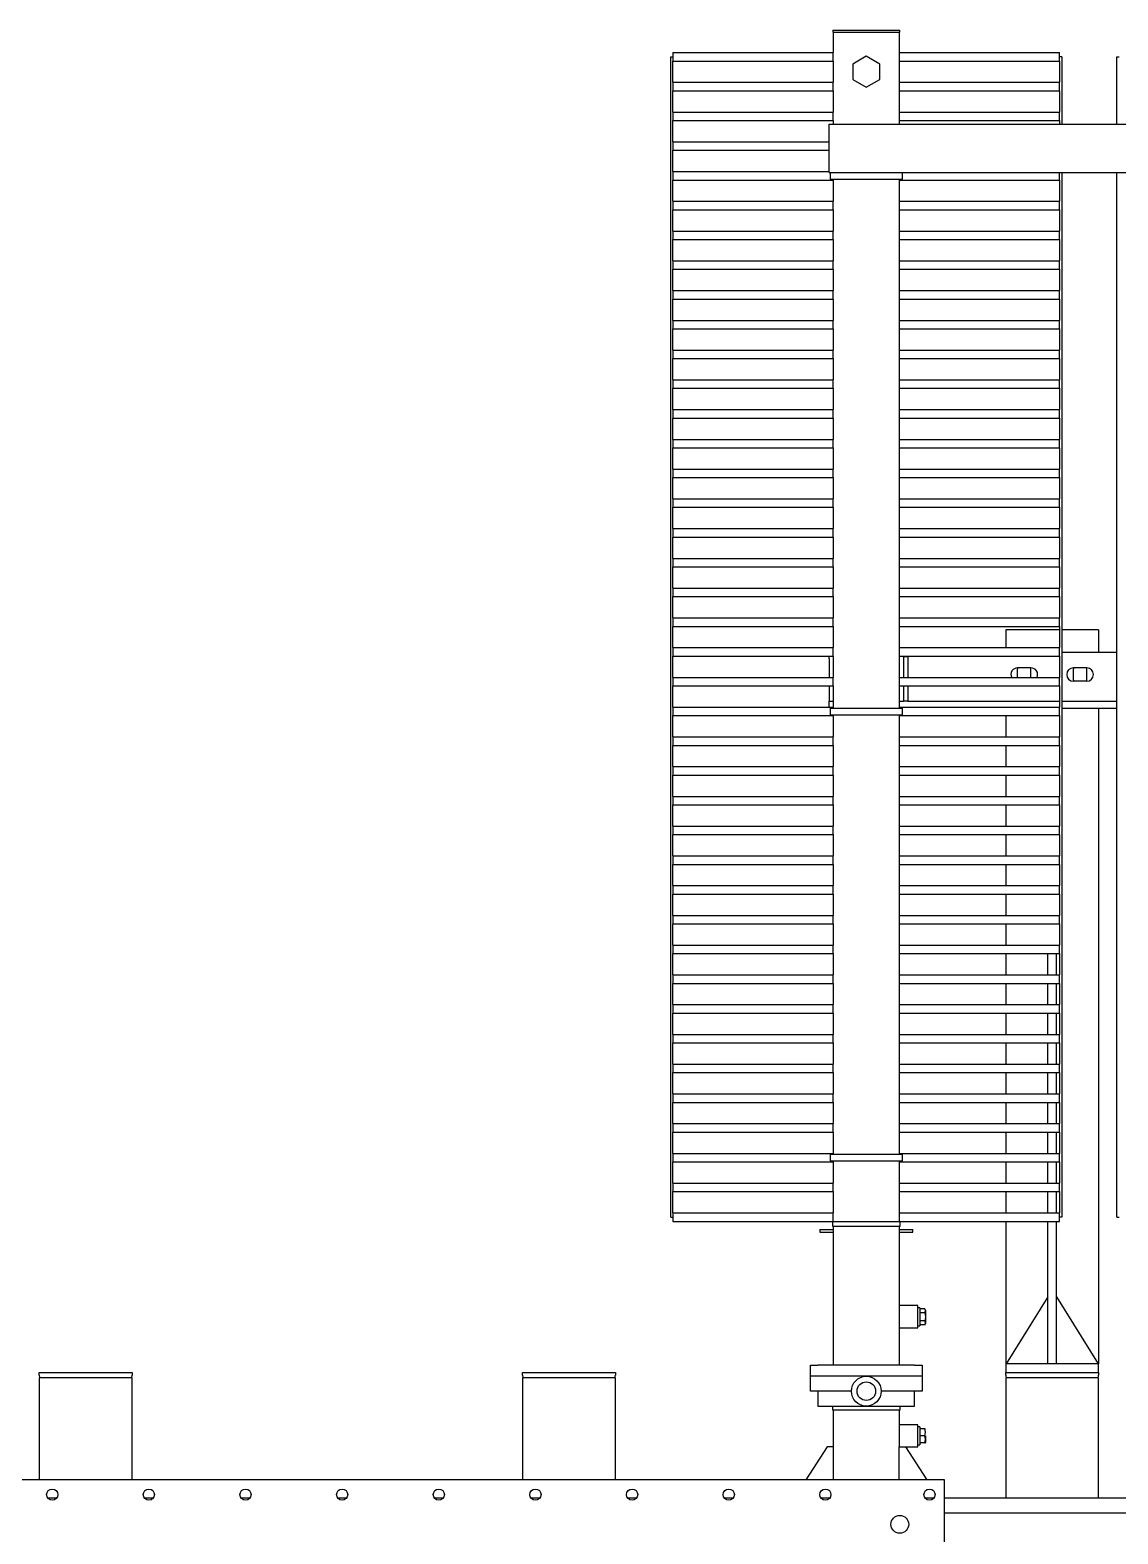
# Model space of a CAD drawing. Header units: millimetres. Extents: x 89978 to 501025, y -351975 to 835730.
# Drawn here: x 140078 to 141542, y -211014 to -208992 of the extents above; entities that cross this region are included whole.
import ezdxf

# ---------------------------------------------------------------- set-up
doc = ezdxf.new("R2010")
doc.units = ezdxf.units.MM
doc.header["$LTSCALE"] = 150
doc.layers.add('------00 Switch Gear_154kV', color=4, linetype='Continuous')

# ---------------------------------------------------------------- blocks, each defined once
blk = doc.blocks.new('X-1F-PLAN$0$top tr')
at = {"layer": '------00 Switch Gear_154kV', "linetype": 'Continuous'}
for p, q in [((320571, 113972.9), (320571, 113282.9)), ((319236, 113327.9), (320571, 113327.9)), ((319316, 113307.9), (320571, 113307.9)), ((320363.5, 113307.9), (320363.5, 113145.9)), ((320488.5, 113145.9), (320488.5, 113307.9)), ((320585.5, 113307.9), (320596.6, 113307.9)), ((320725.5, 113307.9), (320736.6, 113307.9)), ((320855.5, 113307.9), (320866.6, 113307.9)), ((320985.5, 113307.9), (320996.6, 113307.9)), ((321115.5, 113307.9), (321126.6, 113307.9)), ((321245.5, 113307.9), (321256.6, 113307.9)), ((321375.5, 113307.9), (321386.6, 113307.9)), ((321505.5, 113307.9), (321516.6, 113307.9)), ((321635.5, 113307.9), (321646.6, 113307.9)), ((321765.5, 113307.9), (321776.6, 113307.9)), ((320571, 113282.9), (322061, 113282.9)), ((320623.5, 113238.9), (320594.6, 113282.9)), ((320631.8, 113282.9), (320631.8, 113238.9)), ((320720.3, 113282.9), (320720.3, 113238.9)), ((320728.5, 113238.9), (320757.5, 113282.9)), ((321013.5, 113282.9), (321013.5, 113145.9)), ((321138.5, 113145.9), (321138.5, 113282.9)), ((321663.5, 113282.9), (321663.5, 113145.9)), ((321788.5, 113145.9), (321788.5, 113282.9)), ((320596.5, 113233.4), (320596.2, 113232.9)), ((320596.2, 113223.9), (320596.2, 113232.9)), ((320597.4, 113233.4), (320596.5, 113233.4)), ((320597.4, 113233.4), (320604.2, 113233.4)), ((320597.4, 113223.9), (320604.2, 113223.9)), ((320604.2, 113211.9), (320604.2, 113235.9)), ((320606.5, 113235.9), (320604.2, 113235.9)), ((320606.5, 113238.9), (320606.5, 113208.9)), ((320623.5, 113238.9), (320606.5, 113238.9)), ((320631.8, 113238.9), (320623.5, 113238.9)), ((320631.5, 113238.9), (320631.5, 113188.9)), ((320720.3, 113238.9), (320728.5, 113238.9)), ((320720.5, 113188.9), (320720.5, 113238.9)), ((320597.4, 113214.4), (320596.5, 113214.4)), ((320597.4, 113214.4), (320604.2, 113214.4)), ((320604.2, 113211.9), (320606.5, 113211.9)), ((320606.5, 113208.9), (320631.5, 113208.9)), ((320741, 113183.9), (320611, 113183.9)), ((320611, 113183.9), (320611, 113163.9)), ((320721.5, 113188.9), (320630.5, 113188.9)), ((320630.5, 113188.9), (320630.5, 113183.9)), ((320721.5, 113183.9), (320721.5, 113188.9)), ((320741, 113163.9), (320741, 113183.9)), ((320601, 113143.9), (320601, 113163.9)), ((320601, 113163.9), (320619, 113163.9)), ((320619, 113163.9), (320656, 113163.9)), ((320696, 113163.9), (320733, 113163.9)), ((320733, 113163.9), (320751, 113163.9)), ((320751, 113163.9), (320751, 113143.9)), ((320363.5, 113145.9), (320488.5, 113145.9)), ((320363.5, 113138.9), (320363.5, 113142.2)), ((320488.5, 113142.2), (320488.5, 113138.9)), ((320601, 113128.9), (320601, 113143.9)), ((320601, 113143.9), (320611, 113143.9)), ((320611, 113143.9), (320741, 113143.9)), ((320741, 113143.9), (320751, 113143.9)), ((320751, 113143.9), (320751, 113128.9)), ((321013.5, 113145.9), (321138.5, 113145.9)), ((321013.5, 113138.9), (321013.5, 113142.2)), ((321138.5, 113142.2), (321138.5, 113138.9)), ((321663.5, 113145.9), (321788.5, 113145.9)), ((321663.5, 113138.9), (321663.5, 113142.2)), ((321788.5, 113142.2), (321788.5, 113138.9)), ((320488.5, 113138.9), (320363.5, 113138.9)), ((320363.5, 113138.9), (320363.5, 113126.9)), ((320363.5, 112245.4), (320363.5, 113126.9)), ((320363.5, 113126.9), (320488.5, 113126.9)), ((320420, 113036.9), (320364, 113126.9)), ((320420, 113126.9), (320420, 112935.6)), ((320432, 113126.9), (320432, 112935.6)), ((320432, 113036.9), (320488, 113126.9)), ((320488.5, 113126.9), (320488.5, 113138.9)), ((320488.5, 112935.6), (320488.5, 113126.9)), ((320611, 113128.9), (320601, 113128.9)), ((320611, 113128.9), (320741, 113128.9)), ((320631.5, 113128.9), (320631.5, 113019.9)), ((320720.6, 113019.9), (320720.6, 113128.9)), ((320751, 113128.9), (320741, 113128.9)), ((321138.5, 113138.9), (321013.5, 113138.9)), ((321788.5, 113138.9), (321663.5, 113138.9)), ((320597.3, 113074.9), (320596.2, 113072.9)), ((320596.2, 113054.9), (320596.2, 113072.9)), ((320597.3, 113074.9), (320604.2, 113074.9)), ((320597.3, 113069.4), (320604.2, 113069.4)), ((320604.2, 113051.9), (320604.2, 113075.9)), ((320606.5, 113075.9), (320604.2, 113075.9)), ((320606.5, 113078.9), (320606.5, 113048.9)), ((320631.5, 113078.9), (320606.5, 113078.9)), ((320596.2, 113054.9), (320597.3, 113053)), ((320597.3, 113058.5), (320604.2, 113058.5)), ((320597.3, 113053), (320604.2, 113053)), ((320604.2, 113051.9), (320606.5, 113051.9)), ((320606.5, 113048.9), (320631.5, 113048.9)), ((320631.5, 113019.9), (320631.5, 112941.9)), ((320720.6, 112941.9), (320720.6, 113019.9)), ((320631.5, 112949.9), (320613.5, 112949.9)), ((320613.5, 112949.9), (320613.5, 112946.7)), ((320631.5, 112946.7), (320613.5, 112946.7)), ((320721.5, 112941.9), (320630.5, 112941.9)), ((320630.5, 112941.9), (320630.5, 112935.9)), ((320738.5, 112949.9), (320720.6, 112949.9)), ((320738.5, 112946.7), (320720.6, 112946.7)), ((320721.5, 112935.9), (320721.5, 112941.9)), ((320738.5, 112946.7), (320738.5, 112949.9)), ((320339, 112929.9), (320336.1, 112929.9)), ((320339, 112929.9), (320339, 111525.4)), ((320413, 112929.9), (320416, 112929.9)), ((320413, 111525.4), (320413, 112929.9)), ((320462.7, 112935.6), (320416, 112935.6)), ((320416, 112935.6), (320416, 112924.2)), ((320462.7, 112924.2), (320416, 112924.2)), ((320416, 112895.6), (320416, 112924.2)), ((320420, 112924.2), (320420, 112895.6)), ((320432, 112924.2), (320432, 112895.6)), ((320631.5, 112935.6), (320462.7, 112935.6)), ((320631.5, 112924.2), (320462.7, 112924.2)), ((320488.5, 112895.6), (320488.5, 112924.2)), ((320721.5, 112935.9), (320630.5, 112935.9)), ((320631.5, 112935.9), (320631.5, 112935.6)), ((320631.5, 112935.6), (320631.5, 112924.2)), ((320631.5, 112924.2), (320631.5, 112895.6)), ((320720.6, 112935.6), (320720.6, 112935.9)), ((320720.6, 112935.6), (320720.6, 112924.2)), ((320889.4, 112935.6), (320720.6, 112935.6)), ((320889.4, 112924.2), (320720.6, 112924.2)), ((320720.6, 112895.6), (320720.6, 112924.2)), ((320936.1, 112935.6), (320889.4, 112935.6)), ((320936.1, 112924.2), (320889.4, 112924.2)), ((320936, 112924.2), (320936, 112895.6)), ((320936.1, 112924.2), (320936.1, 112935.6)), ((320939, 112929.9), (320936.1, 112929.9)), ((320939, 112929.9), (320939, 111369.9)), ((320462.7, 112895.6), (320416, 112895.6)), ((320416, 112895.6), (320416, 112884.2)), ((320462.7, 112884.2), (320416, 112884.2)), ((320416, 112855.6), (320416, 112884.2)), ((320420, 112884.2), (320420, 112855.6)), ((320432, 112884.2), (320432, 112855.6)), ((320631.5, 112895.6), (320462.7, 112895.6)), ((320631.5, 112884.2), (320462.7, 112884.2)), ((320488.5, 112855.6), (320488.5, 112884.2)), ((320631.5, 112895.6), (320631.5, 112884.2)), ((320631.5, 112884.2), (320631.5, 112855.6)), ((320720.6, 112895.6), (320720.6, 112884.2)), ((320889.4, 112895.6), (320720.6, 112895.6)), ((320889.4, 112884.2), (320720.6, 112884.2)), ((320720.6, 112855.6), (320720.6, 112884.2)), ((320936.1, 112895.6), (320889.4, 112895.6)), ((320936.1, 112884.2), (320889.4, 112884.2)), ((320936, 112884.2), (320936, 112855.6)), ((320936.1, 112884.2), (320936.1, 112895.6)), ((320462.7, 112855.6), (320416, 112855.6)), ((320416, 112855.6), (320416, 112844.2)), ((320462.7, 112844.2), (320416, 112844.2)), ((320416, 112815.6), (320416, 112844.2)), ((320420, 112844.2), (320420, 112815.6)), ((320432, 112844.2), (320432, 112815.6)), ((320631.5, 112855.6), (320462.7, 112855.6)), ((320631.5, 112844.2), (320462.7, 112844.2)), ((320488.5, 112815.6), (320488.5, 112844.2)), ((320627.5, 112854.4), (320627.9, 112854.4)), ((320627.5, 112854.4), (320627.5, 112845.4)), ((320627.5, 112845.4), (320627.9, 112845.4)), ((320651.5, 112854.4), (320627.9, 112854.4)), ((320651.5, 112845.4), (320627.9, 112845.4)), ((320631.5, 112855.6), (320631.5, 112854.4)), ((320631.5, 112845.4), (320631.5, 112844.2)), ((320631.5, 112844.2), (320631.5, 112815.6)), ((320700.6, 112854.4), (320651.5, 112854.4)), ((320700.6, 112845.4), (320651.5, 112845.4)), ((320724.2, 112854.4), (320700.6, 112854.4)), ((320724.2, 112845.4), (320700.6, 112845.4)), ((320720.6, 112855.6), (320720.6, 112854.4)), ((320889.4, 112855.6), (320720.6, 112855.6)), ((320720.6, 112845.4), (320720.6, 112844.2)), ((320889.4, 112844.2), (320720.6, 112844.2)), ((320720.6, 112815.6), (320720.6, 112844.2)), ((320724.2, 112854.4), (320724.5, 112854.4)), ((320724.2, 112845.4), (320724.5, 112845.4)), ((320724.5, 112845.4), (320724.5, 112854.4)), ((320936.1, 112855.6), (320889.4, 112855.6)), ((320936.1, 112844.2), (320889.4, 112844.2)), ((320936, 112844.2), (320936, 112815.6)), ((320936.1, 112844.2), (320936.1, 112855.6)), ((320462.7, 112815.6), (320416, 112815.6)), ((320416, 112815.6), (320416, 112804.2)), ((320462.7, 112804.2), (320416, 112804.2)), ((320416, 112775.6), (320416, 112804.2)), ((320420, 112804.2), (320420, 112775.6)), ((320432, 112804.2), (320432, 112775.6)), ((320631.5, 112815.6), (320462.7, 112815.6)), ((320631.5, 112804.2), (320462.7, 112804.2)), ((320488.5, 112775.6), (320488.5, 112804.2)), ((320631.5, 112815.6), (320631.5, 112804.2)), ((320631.5, 112804.2), (320631.5, 112775.6)), ((320720.6, 112815.6), (320720.6, 112804.2)), ((320889.4, 112815.6), (320720.6, 112815.6)), ((320889.4, 112804.2), (320720.6, 112804.2)), ((320720.6, 112775.6), (320720.6, 112804.2)), ((320936.1, 112815.6), (320889.4, 112815.6)), ((320936.1, 112804.2), (320889.4, 112804.2)), ((320936, 112804.2), (320936, 112775.6)), ((320936.1, 112804.2), (320936.1, 112815.6)), ((320462.7, 112775.6), (320416, 112775.6)), ((320416, 112775.6), (320416, 112764.2)), ((320462.7, 112764.2), (320416, 112764.2)), ((320416, 112735.6), (320416, 112764.2)), ((320420, 112764.2), (320420, 112735.6)), ((320432, 112764.2), (320432, 112735.6)), ((320631.5, 112775.6), (320462.7, 112775.6)), ((320631.5, 112764.2), (320462.7, 112764.2)), ((320488.5, 112735.6), (320488.5, 112764.2)), ((320631.5, 112775.6), (320631.5, 112764.2)), ((320631.5, 112764.2), (320631.5, 112735.6)), ((320720.6, 112775.6), (320720.6, 112764.2)), ((320889.4, 112775.6), (320720.6, 112775.6)), ((320889.4, 112764.2), (320720.6, 112764.2)), ((320720.6, 112735.6), (320720.6, 112764.2)), ((320936.1, 112775.6), (320889.4, 112775.6)), ((320936.1, 112764.2), (320889.4, 112764.2)), ((320936, 112764.2), (320936, 112735.6)), ((320936.1, 112764.2), (320936.1, 112775.6)), ((320462.7, 112735.6), (320416, 112735.6)), ((320416, 112735.6), (320416, 112724.2)), ((320462.7, 112724.2), (320416, 112724.2)), ((320416, 112695.6), (320416, 112724.2)), ((320420, 112724.2), (320420, 112695.6)), ((320432, 112724.2), (320432, 112695.6)), ((320631.5, 112735.6), (320462.7, 112735.6)), ((320631.5, 112724.2), (320462.7, 112724.2)), ((320488.5, 112695.6), (320488.5, 112724.2)), ((320631.5, 112735.6), (320631.5, 112724.2)), ((320631.5, 112724.2), (320631.5, 112695.6)), ((320720.6, 112735.6), (320720.6, 112724.2)), ((320889.4, 112735.6), (320720.6, 112735.6)), ((320889.4, 112724.2), (320720.6, 112724.2)), ((320720.6, 112695.6), (320720.6, 112724.2)), ((320936.1, 112735.6), (320889.4, 112735.6)), ((320936.1, 112724.2), (320889.4, 112724.2)), ((320936, 112724.2), (320936, 112695.6)), ((320936.1, 112724.2), (320936.1, 112735.6)), ((320462.7, 112695.6), (320416, 112695.6)), ((320416, 112695.6), (320416, 112684.2)), ((320462.7, 112684.2), (320416, 112684.2)), ((320416, 112655.6), (320416, 112684.2)), ((320420, 112684.2), (320420, 112655.6)), ((320432, 112684.2), (320432, 112655.6)), ((320631.5, 112695.6), (320462.7, 112695.6)), ((320631.5, 112684.2), (320462.7, 112684.2)), ((320488.5, 112655.6), (320488.5, 112684.2)), ((320631.5, 112695.6), (320631.5, 112684.2)), ((320631.5, 112684.2), (320631.5, 112655.6)), ((320720.6, 112695.6), (320720.6, 112684.2)), ((320889.4, 112695.6), (320720.6, 112695.6)), ((320889.4, 112684.2), (320720.6, 112684.2)), ((320720.6, 112655.6), (320720.6, 112684.2)), ((320936.1, 112695.6), (320889.4, 112695.6)), ((320936.1, 112684.2), (320889.4, 112684.2)), ((320936, 112684.2), (320936, 112655.6)), ((320936.1, 112684.2), (320936.1, 112695.6)), ((320462.7, 112655.6), (320416, 112655.6)), ((320416, 112655.6), (320416, 112644.2)), ((320462.7, 112644.2), (320416, 112644.2)), ((320416, 112615.6), (320416, 112644.2)), ((320420, 112644.2), (320420, 112615.6)), ((320432, 112644.2), (320432, 112615.6)), ((320631.5, 112655.6), (320462.7, 112655.6)), ((320631.5, 112644.2), (320462.7, 112644.2)), ((320488.5, 112615.6), (320488.5, 112644.2)), ((320631.5, 112655.6), (320631.5, 112644.2)), ((320631.5, 112644.2), (320631.5, 112615.6)), ((320720.6, 112655.6), (320720.6, 112644.2)), ((320889.4, 112655.6), (320720.6, 112655.6)), ((320889.4, 112644.2), (320720.6, 112644.2)), ((320720.6, 112615.6), (320720.6, 112644.2)), ((320936.1, 112655.6), (320889.4, 112655.6)), ((320936.1, 112644.2), (320889.4, 112644.2)), ((320936, 112644.2), (320936, 112615.6)), ((320936.1, 112644.2), (320936.1, 112655.6)), ((320462.7, 112615.6), (320416, 112615.6)), ((320416, 112615.6), (320416, 112604.2)), ((320462.7, 112604.2), (320416, 112604.2)), ((320416, 112575.6), (320416, 112604.2)), ((320420, 112604.2), (320420, 112575.6)), ((320432, 112604.2), (320432, 112575.6)), ((320631.5, 112615.6), (320462.7, 112615.6)), ((320631.5, 112604.2), (320462.7, 112604.2)), ((320488.5, 112575.6), (320488.5, 112604.2)), ((320631.5, 112615.6), (320631.5, 112604.2)), ((320631.5, 112604.2), (320631.5, 112575.6)), ((320720.6, 112615.6), (320720.6, 112604.2)), ((320889.4, 112615.6), (320720.6, 112615.6)), ((320889.4, 112604.2), (320720.6, 112604.2)), ((320720.6, 112575.6), (320720.6, 112604.2)), ((320936.1, 112615.6), (320889.4, 112615.6)), ((320936.1, 112604.2), (320889.4, 112604.2)), ((320936, 112604.2), (320936, 112575.6)), ((320936.1, 112604.2), (320936.1, 112615.6)), ((320462.7, 112575.6), (320416, 112575.6)), ((320416, 112575.6), (320416, 112564.2)), ((320631.5, 112575.6), (320462.7, 112575.6)), ((320631.5, 112575.6), (320631.5, 112564.2)), ((320720.6, 112575.6), (320720.6, 112564.2)), ((320889.4, 112575.6), (320720.6, 112575.6)), ((320936.1, 112575.6), (320889.4, 112575.6)), ((320936.1, 112564.2), (320936.1, 112575.6)), ((320462.7, 112564.2), (320416, 112564.2)), ((320416, 112535.6), (320416, 112564.2)), ((320631.5, 112564.2), (320462.7, 112564.2)), ((320488.5, 112535.6), (320488.5, 112564.2)), ((320631.5, 112564.2), (320631.5, 112535.6)), ((320889.4, 112564.2), (320720.6, 112564.2)), ((320720.6, 112535.6), (320720.6, 112564.2)), ((320936.1, 112564.2), (320889.4, 112564.2)), ((320936, 112564.2), (320936, 112535.6)), ((320462.7, 112535.6), (320416, 112535.6)), ((320416, 112535.6), (320416, 112524.2)), ((320631.5, 112535.6), (320462.7, 112535.6)), ((320631.5, 112535.6), (320631.5, 112524.2)), ((320720.6, 112535.6), (320720.6, 112524.2)), ((320889.4, 112535.6), (320720.6, 112535.6)), ((320936.1, 112535.6), (320889.4, 112535.6)), ((320936.1, 112524.2), (320936.1, 112535.6)), ((320462.7, 112524.2), (320416, 112524.2)), ((320416, 112495.6), (320416, 112524.2)), ((320631.5, 112524.2), (320462.7, 112524.2)), ((320488.5, 112495.6), (320488.5, 112524.2)), ((320631.5, 112524.2), (320631.5, 112495.6)), ((320889.4, 112524.2), (320720.6, 112524.2)), ((320720.6, 112495.6), (320720.6, 112524.2)), ((320936.1, 112524.2), (320889.4, 112524.2)), ((320936, 112524.2), (320936, 112495.6)), ((320462.7, 112495.6), (320416, 112495.6)), ((320416, 112495.6), (320416, 112484.2)), ((320631.5, 112495.6), (320462.7, 112495.6)), ((320631.5, 112495.6), (320631.5, 112484.2)), ((320720.6, 112495.6), (320720.6, 112484.2)), ((320889.4, 112495.6), (320720.6, 112495.6)), ((320936.1, 112495.6), (320889.4, 112495.6)), ((320936.1, 112484.2), (320936.1, 112495.6)), ((320462.7, 112484.2), (320416, 112484.2)), ((320416, 112455.6), (320416, 112484.2)), ((320631.5, 112484.2), (320462.7, 112484.2)), ((320488.5, 112455.6), (320488.5, 112484.2)), ((320631.5, 112484.2), (320631.5, 112455.6)), ((320889.4, 112484.2), (320720.6, 112484.2)), ((320720.6, 112455.6), (320720.6, 112484.2)), ((320936.1, 112484.2), (320889.4, 112484.2)), ((320936, 112484.2), (320936, 112455.6)), ((320462.7, 112455.6), (320416, 112455.6)), ((320416, 112455.6), (320416, 112444.2)), ((320631.5, 112455.6), (320462.7, 112455.6)), ((320631.5, 112455.6), (320631.5, 112444.2)), ((320720.6, 112455.6), (320720.6, 112444.2)), ((320889.4, 112455.6), (320720.6, 112455.6)), ((320936.1, 112455.6), (320889.4, 112455.6)), ((320936.1, 112444.2), (320936.1, 112455.6)), ((320462.7, 112444.2), (320416, 112444.2)), ((320416, 112415.6), (320416, 112444.2)), ((320631.5, 112444.2), (320462.7, 112444.2)), ((320488.5, 112415.6), (320488.5, 112444.2)), ((320631.5, 112444.2), (320631.5, 112415.6)), ((320889.4, 112444.2), (320720.6, 112444.2)), ((320720.6, 112415.6), (320720.6, 112444.2)), ((320936.1, 112444.2), (320889.4, 112444.2)), ((320936, 112444.2), (320936, 112415.6)), ((320462.7, 112415.6), (320416, 112415.6)), ((320416, 112415.6), (320416, 112404.2)), ((320631.5, 112415.6), (320462.7, 112415.6)), ((320631.5, 112415.6), (320631.5, 112404.2)), ((320720.6, 112415.6), (320720.6, 112404.2)), ((320889.4, 112415.6), (320720.6, 112415.6)), ((320936.1, 112415.6), (320889.4, 112415.6)), ((320936.1, 112404.2), (320936.1, 112415.6)), ((320462.7, 112404.2), (320416, 112404.2)), ((320416, 112375.6), (320416, 112404.2)), ((320631.5, 112404.2), (320462.7, 112404.2)), ((320488.5, 112375.6), (320488.5, 112404.2)), ((320631.5, 112404.2), (320631.5, 112375.6)), ((320889.4, 112404.2), (320720.6, 112404.2)), ((320720.6, 112375.6), (320720.6, 112404.2)), ((320936.1, 112404.2), (320889.4, 112404.2)), ((320936, 112404.2), (320936, 112375.6)), ((320462.7, 112375.6), (320416, 112375.6)), ((320416, 112375.6), (320416, 112364.2)), ((320631.5, 112375.6), (320462.7, 112375.6)), ((320631.5, 112375.6), (320631.5, 112364.2)), ((320720.6, 112375.6), (320720.6, 112364.2)), ((320889.4, 112375.6), (320720.6, 112375.6)), ((320936.1, 112375.6), (320889.4, 112375.6)), ((320936.1, 112364.2), (320936.1, 112375.6)), ((320462.7, 112364.2), (320416, 112364.2)), ((320416, 112335.6), (320416, 112364.2)), ((320631.5, 112364.2), (320462.7, 112364.2)), ((320488.5, 112335.6), (320488.5, 112364.2)), ((320631.5, 112364.2), (320631.5, 112335.6)), ((320889.4, 112364.2), (320720.6, 112364.2)), ((320720.6, 112335.6), (320720.6, 112364.2)), ((320936.1, 112364.2), (320889.4, 112364.2)), ((320936, 112364.2), (320936, 112335.6)), ((320462.7, 112335.6), (320416, 112335.6)), ((320416, 112335.6), (320416, 112324.2)), ((320631.5, 112335.6), (320462.7, 112335.6)), ((320631.5, 112335.6), (320631.5, 112324.2)), ((320720.6, 112335.6), (320720.6, 112324.2)), ((320889.4, 112335.6), (320720.6, 112335.6)), ((320936.1, 112335.6), (320889.4, 112335.6)), ((320936.1, 112324.2), (320936.1, 112335.6)), ((320462.7, 112324.2), (320416, 112324.2)), ((320416, 112295.6), (320416, 112324.2)), ((320631.5, 112324.2), (320462.7, 112324.2)), ((320488.5, 112295.6), (320488.5, 112324.2)), ((320631.5, 112324.2), (320631.5, 112295.6)), ((320889.4, 112324.2), (320720.6, 112324.2)), ((320720.6, 112295.6), (320720.6, 112324.2)), ((320936.1, 112324.2), (320889.4, 112324.2)), ((320936, 112324.2), (320936, 112295.6)), ((320462.7, 112295.6), (320416, 112295.6)), ((320416, 112295.6), (320416, 112284.2)), ((320631.5, 112295.6), (320462.7, 112295.6)), ((320631.5, 112295.6), (320631.5, 112284.2)), ((320720.6, 112295.6), (320720.6, 112284.2)), ((320889.4, 112295.6), (320720.6, 112295.6)), ((320936.1, 112295.6), (320889.4, 112295.6)), ((320936.1, 112284.2), (320936.1, 112295.6)), ((320462.7, 112284.2), (320416, 112284.2)), ((320416, 112255.6), (320416, 112284.2)), ((320631.5, 112284.2), (320462.7, 112284.2)), ((320488.5, 112255.6), (320488.5, 112284.2)), ((320631.5, 112284.2), (320631.5, 112255.6)), ((320889.4, 112284.2), (320720.6, 112284.2)), ((320720.6, 112255.6), (320720.6, 112284.2)), ((320936.1, 112284.2), (320889.4, 112284.2)), ((320936, 112284.2), (320936, 112255.6)), ((320462.7, 112255.6), (320416, 112255.6)), ((320416, 112255.6), (320416, 112244.2)), ((320631.5, 112255.6), (320462.7, 112255.6)), ((320627.5, 112254.4), (320627.9, 112254.4)), ((320627.5, 112254.4), (320627.5, 112245.4)), ((320651.5, 112254.4), (320627.9, 112254.4)), ((320631.5, 112255.6), (320631.5, 112254.4)), ((320700.6, 112254.4), (320651.5, 112254.4)), ((320724.2, 112254.4), (320700.6, 112254.4)), ((320720.6, 112255.6), (320720.6, 112254.4)), ((320889.4, 112255.6), (320720.6, 112255.6)), ((320724.2, 112254.4), (320724.5, 112254.4)), ((320724.5, 112245.4), (320724.5, 112254.4)), ((320936.1, 112255.6), (320889.4, 112255.6)), ((320936.1, 112244.2), (320936.1, 112255.6)), ((320413, 112245.4), (320339, 112245.4)), ((320413, 112236.4), (320339, 112236.4)), ((320462.7, 112244.2), (320416, 112244.2)), ((320416, 112215.6), (320416, 112244.2)), ((320620, 112236.4), (320416, 112236.4)), ((320631.5, 112244.2), (320462.7, 112244.2)), ((320620, 112215.6), (320620, 112236.4)), ((320620, 112236.4), (320626, 112236.4)), ((320631.5, 112236.4), (320626, 112236.4)), ((320626, 112215.6), (320626, 112236.4)), ((320627.5, 112245.4), (320627.9, 112245.4)), ((320651.5, 112245.4), (320627.9, 112245.4)), ((320631.5, 112245.4), (320631.5, 112244.2)), ((320631.5, 112244.2), (320631.5, 112215.6)), ((320700.6, 112245.4), (320651.5, 112245.4)), ((320724.2, 112245.4), (320700.6, 112245.4)), ((320720.6, 112245.4), (320720.6, 112244.2)), ((320889.4, 112244.2), (320720.6, 112244.2)), ((320720.6, 112215.6), (320720.6, 112244.2)), ((320726, 112236.4), (320720.6, 112236.4)), ((320724.2, 112245.4), (320724.5, 112245.4)), ((320726, 112244.2), (320726, 112236.4)), ((320726, 112215.6), (320726, 112236.4)), ((320936.1, 112244.2), (320889.4, 112244.2)), ((320936, 112244.2), (320936, 112215.6)), ((320462.7, 112215.6), (320416, 112215.6)), ((320416, 112215.6), (320416, 112204.2)), ((320631.5, 112215.6), (320462.7, 112215.6)), ((320631.5, 112215.6), (320631.5, 112204.2)), ((320720.6, 112215.6), (320720.6, 112204.2)), ((320889.4, 112215.6), (320720.6, 112215.6)), ((320936.1, 112215.6), (320889.4, 112215.6)), ((320936.1, 112204.2), (320936.1, 112215.6)), ((320379.5, 112209.4), (320397.5, 112209.4)), ((320379.5, 112207.9), (320379.5, 112192.9)), ((320379.5, 112191.4), (320397.5, 112191.4)), ((320397.5, 112207.9), (320397.5, 112192.9)), ((320462.7, 112204.2), (320416, 112204.2)), ((320416, 112175.6), (320416, 112204.2)), ((320454.5, 112204.2), (320454.5, 112192.9)), ((320454.5, 112191.4), (320472.5, 112191.4)), ((320631.5, 112204.2), (320462.7, 112204.2)), ((320472.5, 112204.2), (320472.5, 112192.9)), ((320620, 112176.4), (320620, 112204.2)), ((320626, 112176.4), (320626, 112204.2)), ((320631.5, 112204.2), (320631.5, 112175.6)), ((320889.4, 112204.2), (320720.6, 112204.2)), ((320720.6, 112175.6), (320720.6, 112204.2)), ((320726, 112179.4), (320726, 112204.2)), ((320936.1, 112204.2), (320889.4, 112204.2)), ((320936, 112204.2), (320936, 112175.6)), ((320462.7, 112175.6), (320416, 112175.6)), ((320416, 112175.6), (320416, 112164.2)), ((320631.5, 112175.6), (320462.7, 112175.6)), ((320620, 112176.4), (320626, 112176.4)), ((320631.5, 112175.6), (320631.5, 112164.2)), ((320720.6, 112175.6), (320720.6, 112164.2)), ((320889.4, 112175.6), (320720.6, 112175.6)), ((320726, 112179.4), (320726, 112175.6)), ((320936.1, 112175.6), (320889.4, 112175.6)), ((320936.1, 112164.2), (320936.1, 112175.6)), ((320413, 112170.4), (320339, 112170.4)), ((320363.5, 112140.4), (320363.5, 112170.4)), ((320462.7, 112164.2), (320416, 112164.2)), ((320416, 112135.6), (320416, 112164.2)), ((320631.5, 112164.2), (320462.7, 112164.2)), ((320488.5, 112140.4), (320488.5, 112164.2)), ((320631.5, 112164.2), (320631.5, 112135.6)), ((320889.4, 112164.2), (320720.6, 112164.2)), ((320720.6, 112135.6), (320720.6, 112164.2)), ((320936.1, 112164.2), (320889.4, 112164.2)), ((320936, 112164.2), (320936, 112135.6)), ((320363.5, 112140.4), (320413, 112140.4)), ((320416, 112140.4), (320488.5, 112140.4)), ((320462.7, 112135.6), (320416, 112135.6)), ((320416, 112135.6), (320416, 112124.2)), ((320631.5, 112135.6), (320462.7, 112135.6)), ((320631.5, 112135.6), (320631.5, 112124.2)), ((320720.6, 112135.6), (320720.6, 112124.2)), ((320889.4, 112135.6), (320720.6, 112135.6)), ((320936.1, 112135.6), (320889.4, 112135.6)), ((320936.1, 112124.2), (320936.1, 112135.6)), ((320462.7, 112124.2), (320416, 112124.2)), ((320416, 112095.6), (320416, 112124.2)), ((320631.5, 112124.2), (320462.7, 112124.2)), ((320631.5, 112124.2), (320631.5, 112095.6)), ((320889.4, 112124.2), (320720.6, 112124.2)), ((320720.6, 112095.6), (320720.6, 112124.2)), ((320936.1, 112124.2), (320889.4, 112124.2)), ((320936, 112124.2), (320936, 112095.6)), ((320462.7, 112095.6), (320416, 112095.6)), ((320416, 112095.6), (320416, 112084.2)), ((320631.5, 112095.6), (320462.7, 112095.6)), ((320631.5, 112095.6), (320631.5, 112084.2)), ((320720.6, 112095.6), (320720.6, 112084.2)), ((320889.4, 112095.6), (320720.6, 112095.6)), ((320936.1, 112095.6), (320889.4, 112095.6)), ((320936.1, 112084.2), (320936.1, 112095.6)), ((320462.7, 112084.2), (320416, 112084.2)), ((320416, 112055.6), (320416, 112084.2)), ((320631.5, 112084.2), (320462.7, 112084.2)), ((320631.5, 112084.2), (320631.5, 112055.6)), ((320889.4, 112084.2), (320720.6, 112084.2)), ((320720.6, 112055.6), (320720.6, 112084.2)), ((320936.1, 112084.2), (320889.4, 112084.2)), ((320936, 112084.2), (320936, 112055.6)), ((320462.7, 112055.6), (320416, 112055.6)), ((320416, 112055.6), (320416, 112044.2)), ((320631.5, 112055.6), (320462.7, 112055.6)), ((320631.5, 112055.6), (320631.5, 112044.2)), ((320720.6, 112055.6), (320720.6, 112044.2)), ((320889.4, 112055.6), (320720.6, 112055.6)), ((320936.1, 112055.6), (320889.4, 112055.6)), ((320936.1, 112044.2), (320936.1, 112055.6)), ((320462.7, 112044.2), (320416, 112044.2)), ((320416, 112015.6), (320416, 112044.2)), ((320631.5, 112044.2), (320462.7, 112044.2)), ((320631.5, 112044.2), (320631.5, 112015.6)), ((320889.4, 112044.2), (320720.6, 112044.2)), ((320720.6, 112015.6), (320720.6, 112044.2)), ((320936.1, 112044.2), (320889.4, 112044.2)), ((320936, 112044.2), (320936, 112015.6)), ((320462.7, 112015.6), (320416, 112015.6)), ((320416, 112015.6), (320416, 112004.2)), ((320631.5, 112015.6), (320462.7, 112015.6)), ((320631.5, 112015.6), (320631.5, 112004.2)), ((320720.6, 112015.6), (320720.6, 112004.2)), ((320889.4, 112015.6), (320720.6, 112015.6)), ((320936.1, 112015.6), (320889.4, 112015.6)), ((320936.1, 112004.2), (320936.1, 112015.6)), ((320462.7, 112004.2), (320416, 112004.2)), ((320416, 111975.6), (320416, 112004.2)), ((320631.5, 112004.2), (320462.7, 112004.2)), ((320631.5, 112004.2), (320631.5, 111975.6)), ((320889.4, 112004.2), (320720.6, 112004.2)), ((320720.6, 111975.6), (320720.6, 112004.2)), ((320936.1, 112004.2), (320889.4, 112004.2)), ((320936, 112004.2), (320936, 111975.6)), ((320462.7, 111975.6), (320416, 111975.6)), ((320416, 111975.6), (320416, 111964.2)), ((320631.5, 111975.6), (320462.7, 111975.6)), ((320631.5, 111975.6), (320631.5, 111964.2)), ((320720.6, 111975.6), (320720.6, 111964.2)), ((320889.4, 111975.6), (320720.6, 111975.6)), ((320936.1, 111975.6), (320889.4, 111975.6)), ((320936.1, 111964.2), (320936.1, 111975.6)), ((320462.7, 111964.2), (320416, 111964.2)), ((320416, 111935.6), (320416, 111964.2)), ((320631.5, 111964.2), (320462.7, 111964.2)), ((320631.5, 111964.2), (320631.5, 111935.6)), ((320889.4, 111964.2), (320720.6, 111964.2)), ((320720.6, 111935.6), (320720.6, 111964.2)), ((320936.1, 111964.2), (320889.4, 111964.2)), ((320936, 111964.2), (320936, 111935.6)), ((320462.7, 111935.6), (320416, 111935.6)), ((320416, 111935.6), (320416, 111924.2)), ((320631.5, 111935.6), (320462.7, 111935.6)), ((320631.5, 111935.6), (320631.5, 111924.2)), ((320720.6, 111935.6), (320720.6, 111924.2)), ((320889.4, 111935.6), (320720.6, 111935.6)), ((320936.1, 111935.6), (320889.4, 111935.6)), ((320936.1, 111924.2), (320936.1, 111935.6)), ((320462.7, 111924.2), (320416, 111924.2)), ((320416, 111895.6), (320416, 111924.2)), ((320631.5, 111924.2), (320462.7, 111924.2)), ((320631.5, 111924.2), (320631.5, 111895.6)), ((320889.4, 111924.2), (320720.6, 111924.2)), ((320720.6, 111895.6), (320720.6, 111924.2)), ((320936.1, 111924.2), (320889.4, 111924.2)), ((320936, 111924.2), (320936, 111895.6)), ((320462.7, 111895.6), (320416, 111895.6)), ((320416, 111895.6), (320416, 111884.2)), ((320631.5, 111895.6), (320462.7, 111895.6)), ((320631.5, 111895.6), (320631.5, 111884.2)), ((320720.6, 111895.6), (320720.6, 111884.2)), ((320889.4, 111895.6), (320720.6, 111895.6)), ((320936.1, 111895.6), (320889.4, 111895.6)), ((320936.1, 111884.2), (320936.1, 111895.6)), ((320462.7, 111884.2), (320416, 111884.2)), ((320416, 111855.6), (320416, 111884.2)), ((320631.5, 111884.2), (320462.7, 111884.2)), ((320631.5, 111884.2), (320631.5, 111855.6)), ((320889.4, 111884.2), (320720.6, 111884.2)), ((320720.6, 111855.6), (320720.6, 111884.2)), ((320936.1, 111884.2), (320889.4, 111884.2)), ((320936, 111884.2), (320936, 111855.6)), ((320462.7, 111855.6), (320416, 111855.6)), ((320416, 111855.6), (320416, 111844.2)), ((320631.5, 111855.6), (320462.7, 111855.6)), ((320631.5, 111855.6), (320631.5, 111844.2)), ((320720.6, 111855.6), (320720.6, 111844.2)), ((320889.4, 111855.6), (320720.6, 111855.6)), ((320936.1, 111855.6), (320889.4, 111855.6)), ((320936.1, 111844.2), (320936.1, 111855.6)), ((320462.7, 111844.2), (320416, 111844.2)), ((320416, 111815.6), (320416, 111844.2)), ((320631.5, 111844.2), (320462.7, 111844.2)), ((320631.5, 111844.2), (320631.5, 111815.6)), ((320889.4, 111844.2), (320720.6, 111844.2)), ((320720.6, 111815.6), (320720.6, 111844.2)), ((320936.1, 111844.2), (320889.4, 111844.2)), ((320936, 111844.2), (320936, 111815.6)), ((320462.7, 111815.6), (320416, 111815.6)), ((320416, 111815.6), (320416, 111804.2)), ((320631.5, 111815.6), (320462.7, 111815.6)), ((320631.5, 111815.6), (320631.5, 111804.2)), ((320720.6, 111815.6), (320720.6, 111804.2)), ((320889.4, 111815.6), (320720.6, 111815.6)), ((320936.1, 111815.6), (320889.4, 111815.6)), ((320936.1, 111804.2), (320936.1, 111815.6)), ((320462.7, 111804.2), (320416, 111804.2)), ((320416, 111775.6), (320416, 111804.2)), ((320631.5, 111804.2), (320462.7, 111804.2)), ((320631.5, 111804.2), (320631.5, 111775.6)), ((320889.4, 111804.2), (320720.6, 111804.2)), ((320720.6, 111775.6), (320720.6, 111804.2)), ((320936.1, 111804.2), (320889.4, 111804.2)), ((320936, 111804.2), (320936, 111775.6)), ((320462.7, 111775.6), (320416, 111775.6)), ((320416, 111775.6), (320416, 111764.2)), ((320631.5, 111775.6), (320462.7, 111775.6)), ((320631.5, 111775.6), (320631.5, 111764.2)), ((320720.6, 111775.6), (320720.6, 111764.2)), ((320889.4, 111775.6), (320720.6, 111775.6)), ((320936.1, 111775.6), (320889.4, 111775.6)), ((320936.1, 111764.2), (320936.1, 111775.6)), ((320462.7, 111764.2), (320416, 111764.2)), ((320416, 111735.6), (320416, 111764.2)), ((320631.5, 111764.2), (320462.7, 111764.2)), ((320631.5, 111764.2), (320631.5, 111735.6)), ((320889.4, 111764.2), (320720.6, 111764.2)), ((320720.6, 111735.6), (320720.6, 111764.2)), ((320936.1, 111764.2), (320889.4, 111764.2)), ((320936, 111764.2), (320936, 111735.6)), ((320462.7, 111735.6), (320416, 111735.6)), ((320416, 111735.6), (320416, 111724.2)), ((320631.5, 111735.6), (320462.7, 111735.6)), ((320631.5, 111735.6), (320631.5, 111724.2)), ((320720.6, 111735.6), (320720.6, 111724.2)), ((320889.4, 111735.6), (320720.6, 111735.6)), ((320936.1, 111735.6), (320889.4, 111735.6)), ((320936.1, 111724.2), (320936.1, 111735.6)), ((320462.7, 111724.2), (320416, 111724.2)), ((320416, 111695.6), (320416, 111724.2)), ((320631.5, 111724.2), (320462.7, 111724.2)), ((320631.5, 111724.2), (320631.5, 111695.6)), ((320889.4, 111724.2), (320720.6, 111724.2)), ((320720.6, 111695.6), (320720.6, 111724.2)), ((320936.1, 111724.2), (320889.4, 111724.2)), ((320936, 111724.2), (320936, 111695.6)), ((320462.7, 111695.6), (320416, 111695.6)), ((320416, 111695.6), (320416, 111684.2)), ((320631.5, 111695.6), (320462.7, 111695.6)), ((320631.5, 111695.6), (320631.5, 111684.2)), ((320720.6, 111695.6), (320720.6, 111684.2)), ((320889.4, 111695.6), (320720.6, 111695.6)), ((320936.1, 111695.6), (320889.4, 111695.6)), ((320936.1, 111684.2), (320936.1, 111695.6)), ((320462.7, 111684.2), (320416, 111684.2)), ((320416, 111655.6), (320416, 111684.2)), ((320631.5, 111684.2), (320462.7, 111684.2)), ((320631.5, 111684.2), (320631.5, 111655.6)), ((320889.4, 111684.2), (320720.6, 111684.2)), ((320720.6, 111655.6), (320720.6, 111684.2)), ((320936.1, 111684.2), (320889.4, 111684.2)), ((320936, 111684.2), (320936, 111655.6)), ((320462.7, 111655.6), (320416, 111655.6)), ((320416, 111655.6), (320416, 111644.2)), ((320631.5, 111655.6), (320462.7, 111655.6)), ((320631.5, 111655.6), (320631.5, 111644.2)), ((320720.6, 111655.6), (320720.6, 111644.2)), ((320889.4, 111655.6), (320720.6, 111655.6)), ((320936.1, 111655.6), (320889.4, 111655.6)), ((320936.1, 111644.2), (320936.1, 111655.6)), ((320462.7, 111644.2), (320416, 111644.2)), ((320416, 111615.6), (320416, 111644.2)), ((320631.5, 111644.2), (320462.7, 111644.2)), ((320631.5, 111644.2), (320631.5, 111615.6)), ((320889.4, 111644.2), (320720.6, 111644.2)), ((320720.6, 111615.6), (320720.6, 111644.2)), ((320936.1, 111644.2), (320889.4, 111644.2)), ((320936, 111644.2), (320936, 111615.6)), ((320462.7, 111615.6), (320416, 111615.6)), ((320416, 111615.6), (320416, 111604.2)), ((320631.5, 111615.6), (320462.7, 111615.6)), ((320631.5, 111615.6), (320631.5, 111604.2)), ((320720.6, 111615.6), (320720.6, 111604.2)), ((320889.4, 111615.6), (320720.6, 111615.6)), ((320936.1, 111615.6), (320889.4, 111615.6)), ((320936.1, 111604.2), (320936.1, 111615.6)), ((320462.7, 111604.2), (320416, 111604.2)), ((320416, 111575.6), (320416, 111604.2)), ((320631.5, 111604.2), (320462.7, 111604.2)), ((320631.5, 111604.2), (320631.5, 111575.6)), ((320889.4, 111604.2), (320720.6, 111604.2)), ((320720.6, 111575.6), (320720.6, 111604.2)), ((320936.1, 111604.2), (320889.4, 111604.2)), ((320936, 111604.2), (320936, 111575.6)), ((320462.7, 111575.6), (320416, 111575.6)), ((320416, 111575.6), (320416, 111564.2)), ((320631.5, 111575.6), (320462.7, 111575.6)), ((320631.5, 111575.6), (320631.5, 111564.2)), ((320720.6, 111575.6), (320720.6, 111564.2)), ((320889.4, 111575.6), (320720.6, 111575.6)), ((320936.1, 111575.6), (320889.4, 111575.6)), ((320936.1, 111564.2), (320936.1, 111575.6)), ((320462.7, 111564.2), (320416, 111564.2)), ((320416, 111535.6), (320416, 111564.2)), ((320631.5, 111564.2), (320462.7, 111564.2)), ((320631.5, 111564.2), (320631.5, 111535.6)), ((320889.4, 111564.2), (320720.6, 111564.2)), ((320720.6, 111535.6), (320720.6, 111564.2)), ((320936.1, 111564.2), (320889.4, 111564.2)), ((320936, 111564.2), (320936, 111535.6)), ((320726, 111525.4), (319426, 111525.4)), ((320462.7, 111535.6), (320416, 111535.6)), ((320416, 111535.6), (320416, 111525.4)), ((320631.5, 111535.6), (320462.7, 111535.6)), ((320627.5, 111534.4), (320627.9, 111534.4)), ((320627.5, 111534.4), (320627.5, 111525.4)), ((320651.5, 111534.4), (320627.9, 111534.4)), ((320631.5, 111535.6), (320631.5, 111534.4)), ((320700.6, 111534.4), (320651.5, 111534.4)), ((320724.2, 111534.4), (320700.6, 111534.4)), ((320720.6, 111535.6), (320720.6, 111534.4)), ((320889.4, 111535.6), (320720.6, 111535.6)), ((320724.2, 111534.4), (320724.5, 111534.4)), ((320724.5, 111525.4), (320724.5, 111534.4)), ((320726, 111525.4), (320726, 111460.4)), ((320889.4, 111524.2), (320726, 111524.2)), ((320936.1, 111535.6), (320889.4, 111535.6)), ((320936.1, 111524.2), (320889.4, 111524.2)), ((320936, 111524.2), (320936, 111495.6)), ((320936.1, 111524.2), (320936.1, 111535.6)), ((320889.4, 111495.6), (320726, 111495.6)), ((320889.4, 111484.2), (320726, 111484.2)), ((320936.1, 111495.6), (320889.4, 111495.6)), ((320936.1, 111484.2), (320889.4, 111484.2)), ((320936, 111484.2), (320936, 111455.6)), ((320936.1, 111484.2), (320936.1, 111495.6)), ((320726, 111460.4), (319426, 111460.4)), ((320339, 111460.4), (320339, 111369.9)), ((320413, 111369.9), (320413, 111460.4)), ((320416, 111455.6), (320416, 111460.4)), ((320462.7, 111455.6), (320416, 111455.6)), ((320416, 111455.6), (320416, 111444.2)), ((320462.7, 111444.2), (320416, 111444.2)), ((320416, 111415.6), (320416, 111444.2)), ((320631.5, 111455.6), (320462.7, 111455.6)), ((320631.5, 111444.2), (320462.7, 111444.2)), ((320631.5, 111460.4), (320631.5, 111455.6)), ((320631.5, 111455.6), (320631.5, 111444.2)), ((320631.5, 111444.2), (320631.5, 111415.6)), ((320720.6, 111455.6), (320720.6, 111460.4)), ((320720.6, 111455.6), (320720.6, 111444.2)), ((320889.4, 111455.6), (320720.6, 111455.6)), ((320889.4, 111444.2), (320720.6, 111444.2)), ((320720.6, 111415.6), (320720.6, 111444.2)), ((320936.1, 111455.6), (320889.4, 111455.6)), ((320936.1, 111444.2), (320889.4, 111444.2)), ((320936, 111444.2), (320936, 111415.6)), ((320936.1, 111444.2), (320936.1, 111455.6)), ((320462.7, 111415.6), (320416, 111415.6)), ((320416, 111415.6), (320416, 111404.2)), ((320462.7, 111404.2), (320416, 111404.2)), ((320416, 111375.6), (320416, 111404.2)), ((320631.5, 111415.6), (320462.7, 111415.6)), ((320631.5, 111404.2), (320462.7, 111404.2)), ((320631.5, 111415.6), (320631.5, 111404.2)), ((320631.5, 111404.2), (320631.5, 111375.6)), ((320676, 111410.7), (320658, 111400.3)), ((320694, 111400.3), (320676, 111410.7)), ((320720.6, 111415.6), (320720.6, 111404.2)), ((320889.4, 111415.6), (320720.6, 111415.6)), ((320889.4, 111404.2), (320720.6, 111404.2)), ((320720.6, 111375.6), (320720.6, 111404.2)), ((320936.1, 111415.6), (320889.4, 111415.6)), ((320936.1, 111404.2), (320889.4, 111404.2)), ((320936, 111404.2), (320936, 111375.6)), ((320936.1, 111404.2), (320936.1, 111415.6)), ((320658, 111400.3), (320658, 111379.6)), ((320694, 111379.6), (320694, 111400.3)), ((320339, 111369.9), (320336.1, 111369.9)), ((320413, 111369.9), (320416, 111369.9)), ((320462.7, 111375.6), (320416, 111375.6)), ((320416, 111375.6), (320416, 111364.2)), ((320462.7, 111364.2), (320416, 111364.2)), ((320631.5, 111375.6), (320462.7, 111375.6)), ((320631.5, 111364.2), (320462.7, 111364.2)), ((320631.5, 111375.6), (320631.5, 111364.2)), ((320631.5, 111364.2), (320631.5, 111336.9)), ((320658, 111379.6), (320676, 111369.2)), ((320676, 111369.2), (320694, 111379.6)), ((320889.4, 111375.6), (320720.6, 111375.6)), ((320720.6, 111375.6), (320720.6, 111364.2)), ((320889.4, 111364.2), (320720.6, 111364.2)), ((320720.6, 111336.9), (320720.6, 111364.2)), ((320936.1, 111375.6), (320889.4, 111375.6)), ((320936.1, 111364.2), (320889.4, 111364.2)), ((320936.1, 111364.2), (320936.1, 111375.6)), ((320939, 111369.9), (320936.1, 111369.9)), ((320721, 111336.9), (320631, 111336.9)), ((320631, 111336.9), (320631, 111333.9)), ((320721, 111333.9), (320631, 111333.9)), ((320721, 111333.9), (320721, 111336.9))]:
    blk.add_line(p, q, dxfattribs=at)
for centre, radius in [((320631, 113342.9), 12), ((320591, 113302.9), 7.5), ((320731, 113302.9), 7.5), ((320861, 113302.9), 7.5), ((320991, 113302.9), 7.5), ((321121, 113302.9), 7.5), ((321251, 113302.9), 7.5), ((321381, 113302.9), 7.5), ((321511, 113302.9), 7.5), ((321641, 113302.9), 7.5), ((321771, 113302.9), 7.5), ((320676, 113163.9), 20), ((320676, 113163.9), 12.5)]:
    blk.add_circle(centre, radius, dxfattribs=at)
for centre, radius, start, end in [((320610.4, 113228.7), 13.8, 159.9158, 200.0842), ((320610.4, 113219.2), 13.8, 159.9158, 200.0842), ((320369.5, 113142.2), 6, 141.2411, 180), ((320482.5, 113142.2), 6, 0, 38.7589), ((321019.5, 113142.2), 6, 141.2411, 180), ((321132.5, 113142.2), 6, 0, 38.7589), ((321669.5, 113142.2), 6, 141.2411, 180), ((321782.5, 113142.2), 6, 0, 38.7589), ((320601.4, 113072.2), 4.91, 146.0412, 213.9588), ((320601.4, 113055.7), 4.91, 146.0412, 213.9588), ((320379.5, 112200.4), 9, 90, 270), ((320388.5, 112207.9), 9, 170.4059, 180), ((320388.5, 112192.9), 9, 180, 189.5941), ((320388.5, 112207.9), 9, 0, 9.5941), ((320388.5, 112192.9), 9, 350.4059, 0), ((320397.5, 112200.4), 9, 270, 90), ((320454.5, 112200.4), 9, 155.025, 270), ((320463.5, 112192.9), 9, 180, 189.5941), ((320463.5, 112192.9), 9, 350.4059, 0), ((320472.5, 112200.4), 9, 270, 24.975)]:
    blk.add_arc(centre, radius, start, end, dxfattribs=at)
blk.add_open_spline([(320597.3, 113058.5), (320597.1, 113059.4), (320596.9, 113060.2), (320596.6, 113061.6), (320596.6, 113062.1), (320596.5, 113063), (320596.5, 113063.5), (320596.5, 113064.9), (320596.6, 113065.8), (320596.9, 113067.6), (320597.1, 113068.5), (320597.3, 113069.4)], degree=3, knots=[0, 0, 0, 0, 0.25, 0.25, 0.375, 0.375, 0.5, 0.5, 0.75, 0.75, 1, 1, 1, 1], dxfattribs=at)

msp = doc.modelspace()

# ---------------------------------------------------------------- block references
at = {"layer": '------00 Switch Gear_154kV', "color": 4, "rotation": 180}
msp.add_blockref('X-1F-PLAN$0$top tr', (461879.1, -97658.1), dxfattribs=at)
msp.add_blockref('X-1F-PLAN$0$top tr', (461879.1, -97658.1), dxfattribs=at)

doc.saveas('drawing.dxf')
